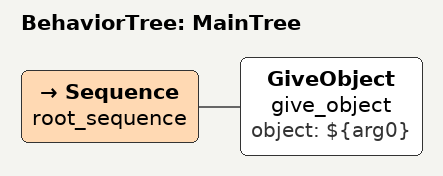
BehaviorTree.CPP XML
<root main_tree_to_execute = "MainTree" >
    <BehaviorTree ID="MainTree">
       <Sequence name="root_sequence">
           <GiveObject    name="give_object" object="${arg0}"/>
       </Sequence>
    </BehaviorTree>
</root>
